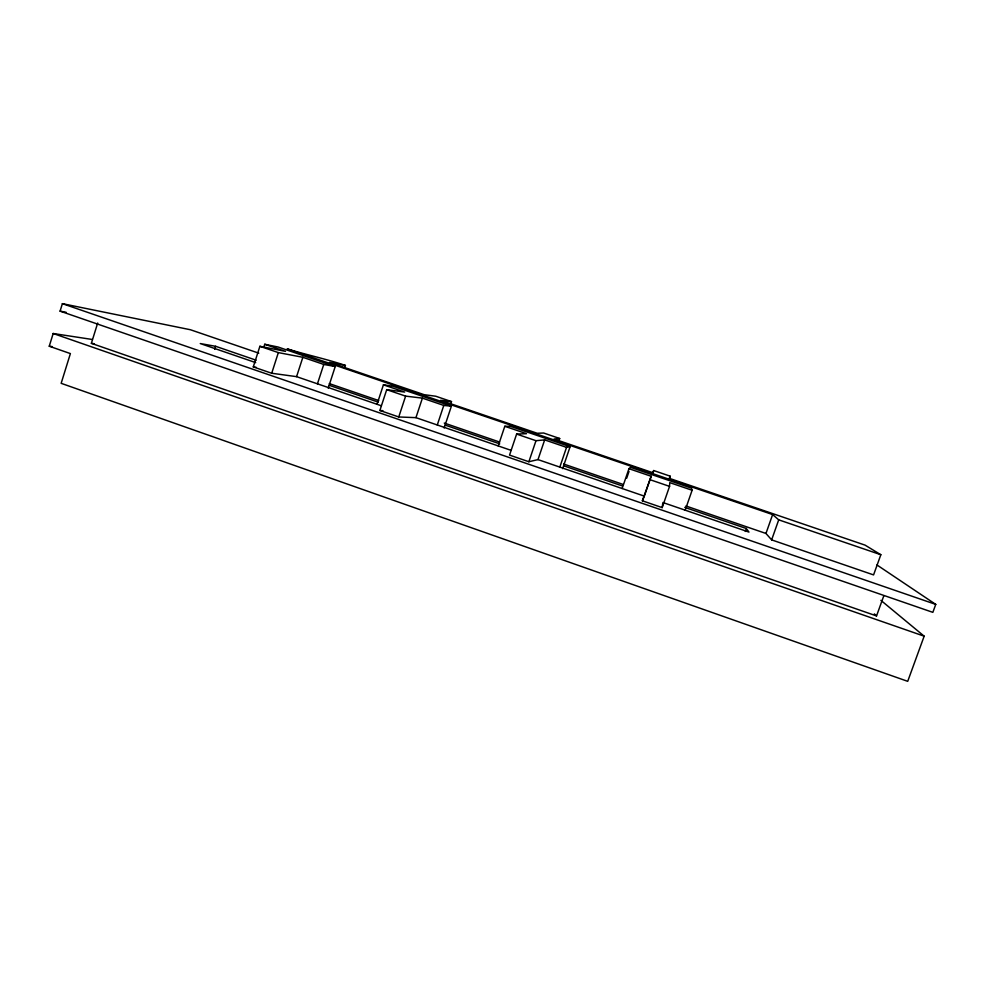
<?xml version="1.0" encoding="UTF-8"?>
<svg xmlns="http://www.w3.org/2000/svg" width="985" height="985" viewBox="0 0 985 985"><rect width="100%" height="100%" fill="white"/><g stroke="black" fill="none" stroke-linecap="round" stroke-linejoin="round"><path stroke-width="1.48" d="M622.151 488.511L628.959 468.688L651.171 476.272L642.368 500.799L662.179 507.62L669.554 486.368L669.751 482.625L692.11 490.259L685.178 510.168M558.704 441.391L559.689 438.497L554.087 439.014L652.759 472.689L653.708 470.547L670.083 476.137L669.96 478.55L865.076 545.136L880.836 554.727L873.572 574.908L771.637 539.879L765.961 533.464L685.905 505.982M662.179 507.62L662.683 503.778M880.898 600.357L924.164 636.175L907.714 681.337L61.156 383.325L70.391 353.59L49.25 346.215L53.178 333.509L92.405 339.493M876.945 564.959L935.75 604.396L932.844 612.35L60.085 311.137L62.387 303.663L190.413 329.741L258.772 353.159M883.816 595.765L876.539 615.933L91.371 343.334L97.687 323.031M214.705 349.219L215.641 346.301L256.162 360.214M381.269 405.746L296.583 376.652L271.712 373.253L253.28 366.912L259.892 346.301L285.49 351.362L264.731 344.27L263.845 347.028M271.712 373.253L278.349 352.605L302.851 357.296L323.757 364.438L335.232 366.519L328.202 388.152M296.583 376.652L302.851 357.296M317.453 383.818L323.757 364.438M344.565 368.021L345.403 365.423C326.244 358.946 306.433 354.846 287.127 348.862L772.634 514.564L778.716 519.846L880.836 554.727M377.033 404.293L383.424 384.815L393.003 386.243L451.389 406.177L444.137 427.995M511.203 450.391L415.941 417.652L398.753 416.963L379.878 410.474L386.711 389.666L404.65 392.067L383.424 384.815M398.753 416.963L405.623 396.13L422.405 398.125L443.779 405.426L451.389 406.177M415.941 417.652L422.405 398.125M437.278 424.991L443.779 405.426M450.527 404.478L451.487 401.597L435.752 396.229L424.141 394.677L329.495 362.381L345.403 365.423M498.201 445.922L504.812 426.283L510.427 426.333L570.106 446.71L562.644 468.638M504.812 426.283L526.507 433.695L516.62 434.077L509.54 455.095L528.871 461.743L537.995 459.601L644.313 496.132L651.171 476.272M528.871 461.743L535.988 440.701L544.668 439.889L566.535 447.362L570.106 446.71M537.995 459.601L544.668 439.889M559.825 467.099L566.535 447.362M626.669 478.254L629.033 471.421M652.784 473.243L653.708 470.547M669.147 478.833L670.083 476.137M745.325 531.42L746.347 528.526L684.76 507.386M765.961 533.464L772.634 514.564M771.637 539.879L778.716 519.846M642.368 500.799L644.313 496.132M628.959 468.688L630.437 467.309L691.458 488.141L692.11 490.259M379.878 410.474L382.931 410.659M451.487 401.597L440.627 400.304L537.244 433.277L543.646 433.018L559.689 438.497M49.25 346.215L52.291 346.609M91.371 343.334L94.412 343.777M253.28 366.912L256.162 367.331M215.641 346.301L200.263 343.556L255.694 362.603M60.085 311.137L66.13 312.294M264.731 344.27L278.09 347.015L335.232 366.519M259.892 346.301L278.349 352.605M386.711 389.666L405.623 396.13M516.62 434.077L535.988 440.701M649.706 479.584L669.554 486.368M329.286 383.596L378.769 400.575M444.272 423.058L499.592 442.043M563.629 464.021L623.308 484.497M329.138 385.27L378.154 402.102M445.097 425.089L499.715 443.841M563.617 465.782L622.421 485.974M662.856 502.498L748.957 532.085L746.347 528.526M62.387 303.663L935.75 604.396M53.178 333.509L924.164 636.175M874.335 613.901L876.539 615.933"/></g></svg>
